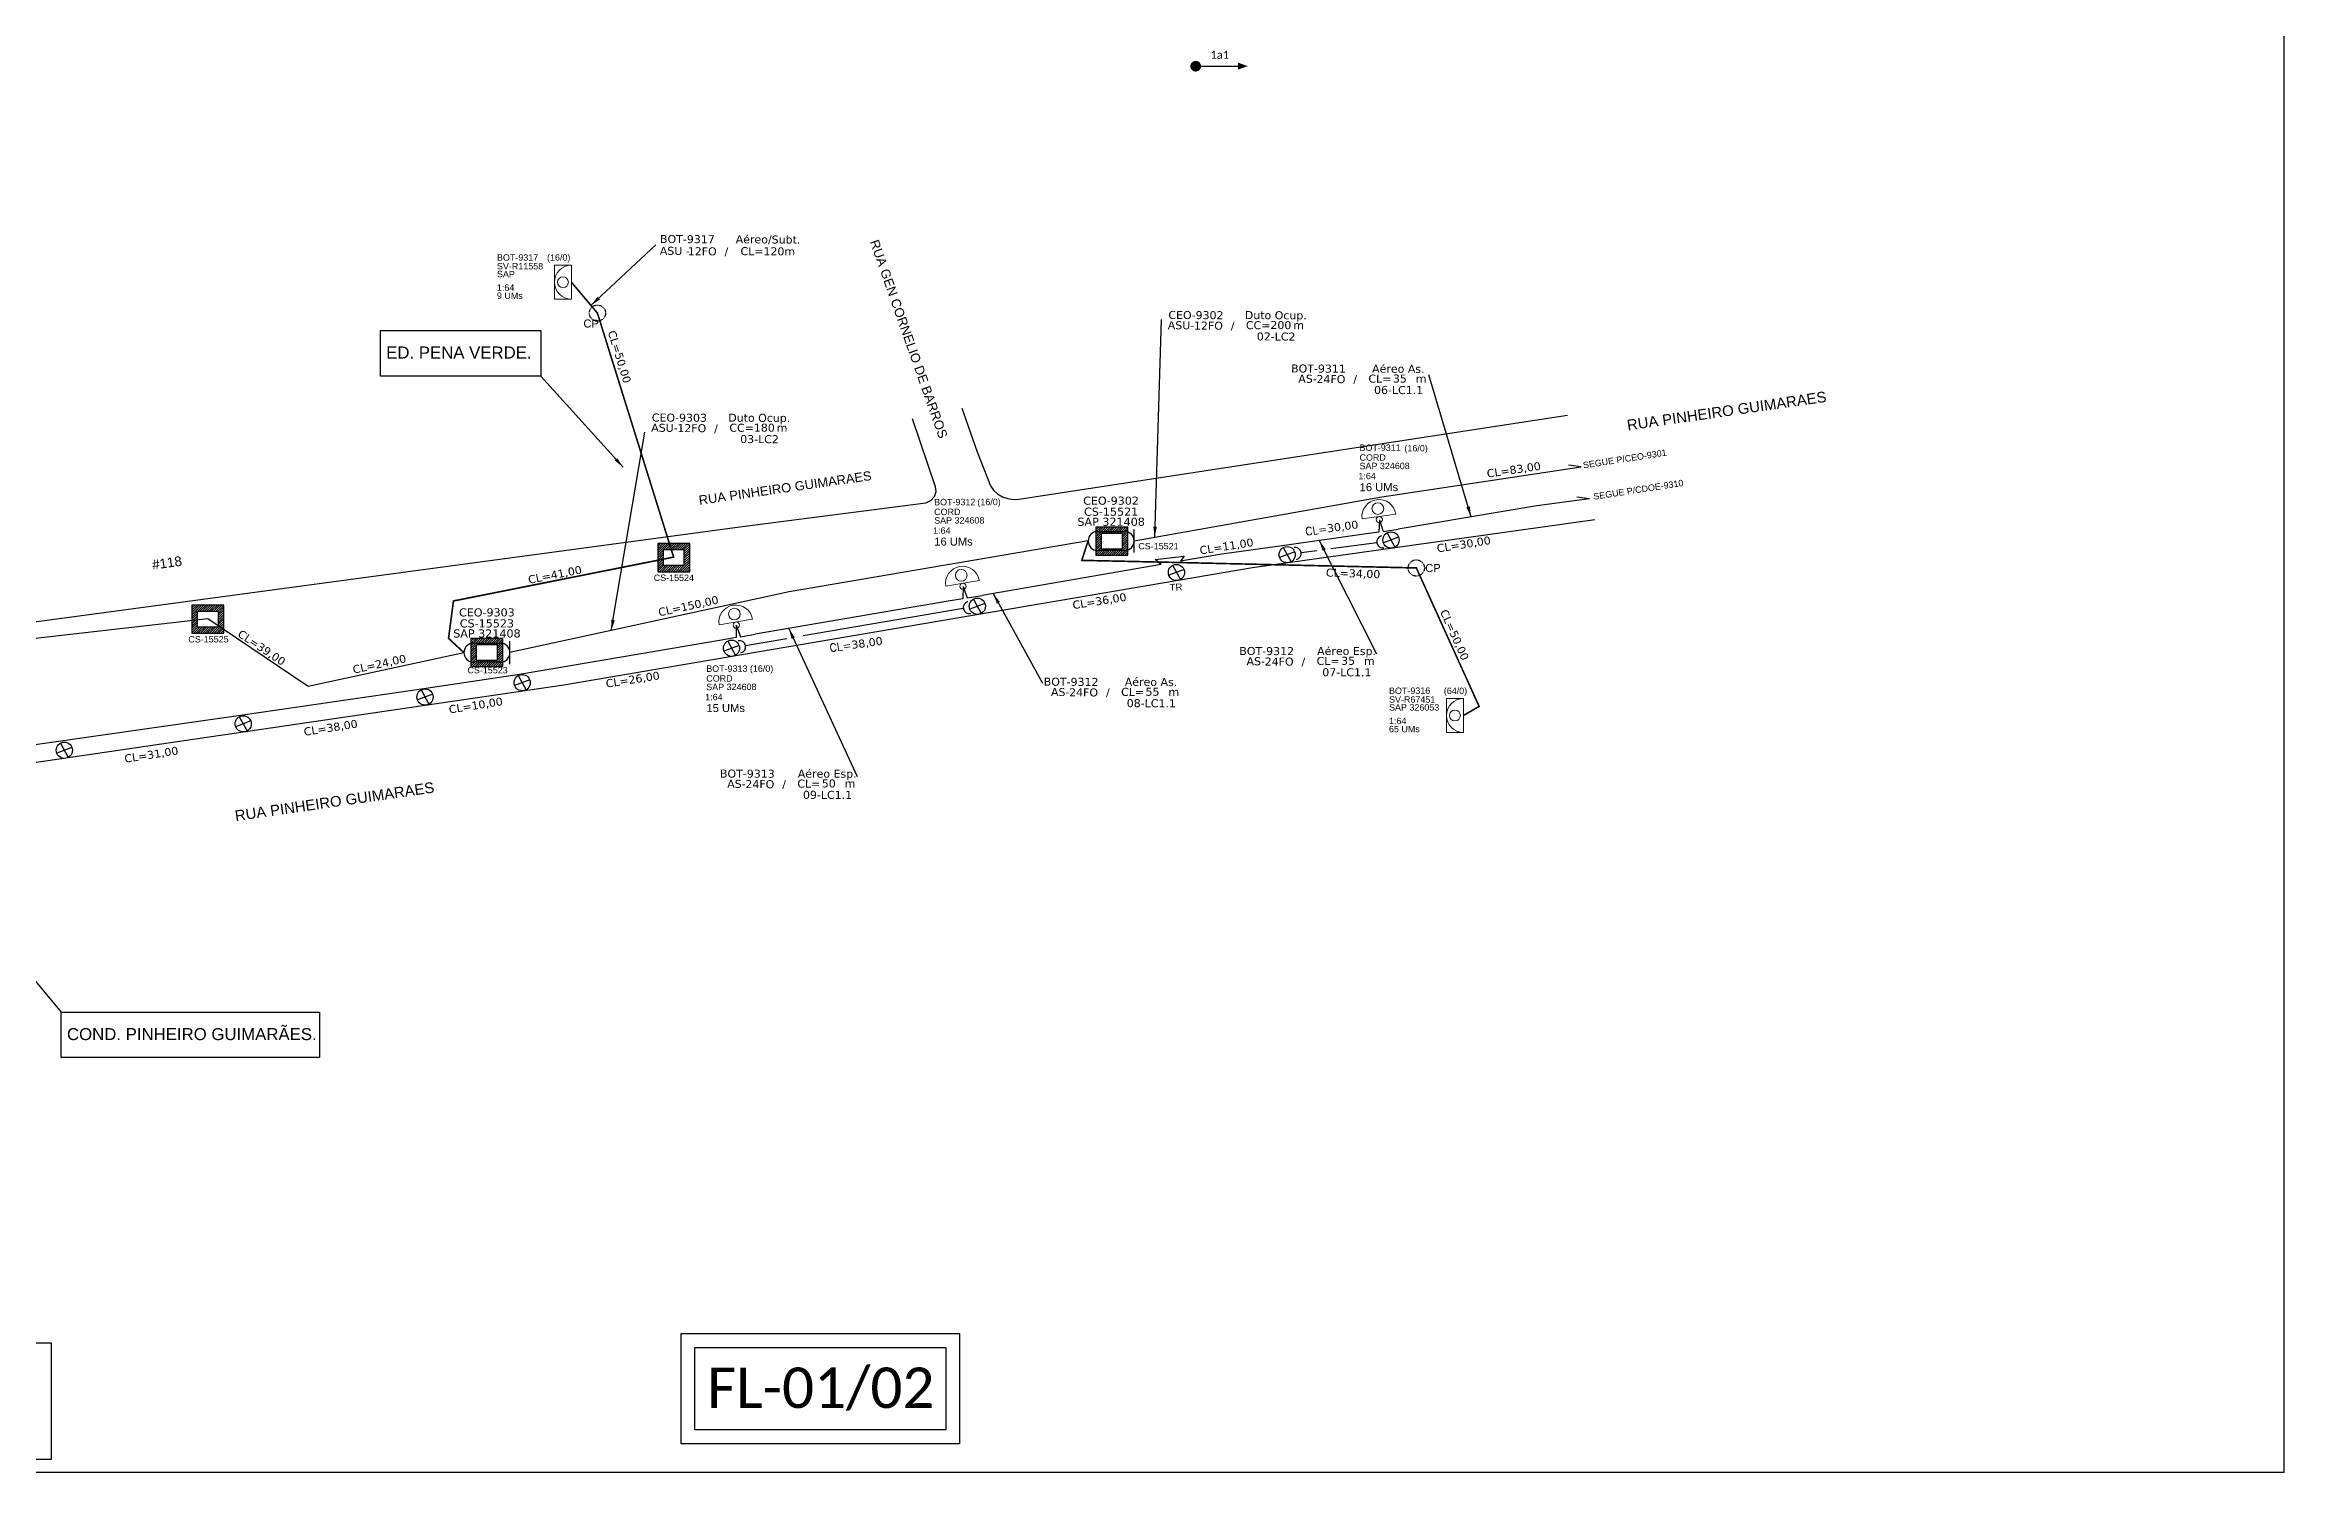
# Model space of a CAD drawing. Extents: x -86 to 1625, y 705 to 1299.
# Drawn here: x 333 to 752.7, y 705 to 972.6 of the extents above; entities that cross this region are included whole.
import ezdxf
from ezdxf.enums import TextEntityAlignment as Align

# ---------------------------------------------------------------- set-up
doc = ezdxf.new("R2010")
doc.units = 0
doc.linetypes.add('PHANTOM2', pattern=[1.25, 0.625, -0.125, 0.125, -0.125, 0.125, -0.125])
for name, color, linetype in [('10.1-Caixas Subterrâneas', 5, 'Continuous'), ('10.4-Postes', 1, 'Continuous'), ('20.4-CEOS', 1, 'Continuous'), ('20.5-CEO', 1, 'Continuous'), ('CAP a instalar', 1, 'Continuous'), ('celulas gpon', 7, 'Continuous'), ('label_cabos', 7, 'Continuous'), ('OBS', 3, 'Continuous'), ('QUADRA', 7, 'Continuous'), ('SETA', 7, 'Continuous'), ('surveys legendas', 7, 'Continuous')]:
    doc.layers.add(name, color=color, linetype=linetype)
for name, color, linetype, lineweight in [("20.0-LEGENDA DOS CDO'S", 1, 'Continuous', 0), ('20.1-CDO_INTERIOR', 1, 'Continuous', 0), ('20.2-CDO_POSTE', 1, 'Continuous', 5), ('20.6-CORDOALHA_SUPORTE', 7, 'Continuous', 25), ('CORDOALHA_SUPORTE', 7, 'Continuous', 25), ('Segmento Logradouro Texto', 7, 'Continuous', 0)]:
    doc.layers.add(name, color=color, linetype=linetype, lineweight=lineweight)
doc.styles.add('ARIAL', font='arial.ttf')
doc.styles.add('DIGICADE', font='arial.ttf')
doc.styles.add('ROMANS', font='romans')
doc.styles.add('siredit', font='verdana.ttf')
doc.styles.get("Standard").update_dxf_attribs({"font": 'arial.ttf'})
doc.styles.add('WMF-Calibri0', font='calibri.ttf')
doc.linetypes.add('FENCELINE1', pattern='A,0.25,-0.1,[133,ltypeshp.shx,S=0.1,R=0,X=-0.1,Y=0],-0.1,1', length=1.45)
doc.dimstyles.new('CC', dxfattribs={"dimtxt": 1, "dimasz": 2, "dimexe": 0.18, "dimexo": 0.0625, "dimgap": 0.09, "dimtad": 0, "dimdec": 0, "dimrnd": 1, "dimzin": 0, "dimdsep": 46, "dimtxsty": 'siredit', "dimblk": 'NONE', "dimcen": 0, "dimse1": 1, "dimse2": 1, "dimsd1": 1, "dimsd2": 1, "dimclrt": 7, "dimadec": 0, "dimazin": 0, "dimtfac": 1, "dimtdec": 0, "dimtofl": 0, "dimtmove": 0, "dimatfit": 3, "dimfxl": 0, "dimtolj": 1, "dimtzin": 0, "dimarcsym": 0})
doc.dimstyles.new('CL', dxfattribs={"dimtxt": 1, "dimasz": 2, "dimexe": 0.18, "dimexo": 0.0625, "dimgap": 0.09, "dimtad": 0, "dimdec": 0, "dimrnd": 1, "dimzin": 0, "dimdsep": 46, "dimtxsty": 'siredit', "dimblk": 'NONE', "dimcen": 0, "dimse1": 1, "dimse2": 1, "dimsd1": 1, "dimsd2": 1, "dimclrt": 7, "dimadec": 0, "dimazin": 0, "dimtfac": 1, "dimtdec": 0, "dimtofl": 0, "dimtmove": 0, "dimatfit": 3, "dimfxl": 0, "dimtolj": 1, "dimtzin": 0, "dimarcsym": 0})

# ---------------------------------------------------------------- blocks, each defined once
blk = doc.blocks.new('_None')
blk = doc.blocks.new('*X58')
at = {"color": 0, "linetype": 'Continuous'}
for p, q in [((-1.25, 0.34099), (-0.49099, 1.1)), ((-1.25, 0.517767), (-0.667767, 1.1)), ((-1.25, 0.694544), (-0.844544, 1.1)), ((-1.25, 0.87132), (-1.02132, 1.1)), ((-1.25, 1.048097), (-1.198097, 1.1)), ((-1.25, 0.164214), (-0.8035, 0.610714)), ((-1.25, -0.012563), (-0.8035, 0.433937)), ((-1.25, -0.18934), (-0.8035, 0.25716)), ((-1.25, -0.366117), (-0.8035, 0.080383)), ((-0.789214, 0.625), (-0.314214, 1.1)), ((-0.612437, 0.625), (-0.137437, 1.1)), ((-0.43566, 0.625), (0.03934, 1.1)), ((-0.258883, 0.625), (0.216117, 1.1)), ((-0.082107, 0.625), (0.392893, 1.1)), ((0.09467, 0.625), (0.56967, 1.1)), ((0.271447, 0.625), (0.746447, 1.1)), ((0.448223, 0.625), (0.923223, 1.1)), ((0.625, 0.625), (1.1, 1.1)), ((0.801777, 0.625), (1.25, 1.073223)), ((0.8035, 0.449947), (1.25, 0.896447)), ((0.8035, 0.27317), (1.25, 0.71967)), ((0.8035, 0.096393), (1.25, 0.542893)), ((0.8035, -0.080383), (1.25, 0.366117)), ((0.8035, -0.25716), (1.25, 0.18934)), ((0.8035, -0.433937), (1.25, 0.012563)), ((-1.25, -0.542893), (-0.8035, -0.096393)), ((-1.25, -0.71967), (-0.8035, -0.27317)), ((-1.25, -0.896447), (-0.8035, -0.449947)), ((-1.25, -1.073223), (-0.801777, -0.625)), ((-1.1, -1.1), (-0.625, -0.625)), ((-0.923223, -1.1), (-0.448223, -0.625)), ((-0.746447, -1.1), (-0.271447, -0.625)), ((-0.56967, -1.1), (-0.09467, -0.625)), ((-0.392893, -1.1), (0.082107, -0.625)), ((-0.216117, -1.1), (0.258883, -0.625)), ((-0.03934, -1.1), (0.43566, -0.625)), ((0.137437, -1.1), (0.612437, -0.625)), ((0.314214, -1.1), (0.789214, -0.625)), ((0.49099, -1.1), (1.25, -0.34099)), ((0.667767, -1.1), (1.25, -0.517767)), ((0.8035, -0.610714), (1.25, -0.164214)), ((0.844544, -1.1), (1.25, -0.694544)), ((1.02132, -1.1), (1.25, -0.87132)), ((1.198097, -1.1), (1.25, -1.048097))]:
    blk.add_line(p, q, dxfattribs=at)

msp = doc.modelspace()

# ---------------------------------------------------------------- linework, layer by layer
msp.add_lwpolyline([(-85.84, 705.02), (752.73, 705.02), (752.73, 1299.02), (-85.84, 1299.02), (-85.84, 705.02)])
at = {"color": 7, "const_width": 1}
msp.add_lwpolyline([(548.22, 968.58, 1), (549.22, 968.58, 1)], format="xyb", close=True, dxfattribs=at)
at = {"color": 1}
for points in [[(452.26, 731.02), (504.48, 731.02), (504.48, 710.36), (452.26, 710.36)], [(454.87, 728.41), (501.87, 728.41), (501.87, 712.97), (454.87, 712.97)]]:
    msp.add_lwpolyline(points, close=True, dxfattribs=at)
at = {"color": 7}
msp.add_lwpolyline([(-82.03, 729.3), (334.24, 729.3), (334.24, 707.42), (-82.03, 707.42)], close=True, dxfattribs=at)
at = {"layer": '10.1-Caixas Subterrâneas', "color": 30, "linetype": 'Continuous'}
for p, q in [((530, 882.19), (530, 876.92)), ((536, 882.19), (530, 882.19)), ((536, 876.92), (536, 882.19)), ((447.88, 879.11), (447.88, 873.83)), ((453.88, 879.11), (447.88, 879.11)), ((448.95, 877.97), (448.95, 877.97)), ((448.95, 874.97), (448.95, 877.97)), ((448.95, 877.97), (452.81, 877.97)), ((452.81, 877.97), (452.81, 874.97)), ((453.88, 873.83), (453.88, 879.11)), ((531.07, 881.05), (531.07, 881.05)), ((531.07, 878.06), (531.07, 881.05)), ((531.07, 881.05), (534.93, 881.05)), ((534.93, 878.06), (531.07, 878.06)), ((534.93, 881.05), (534.93, 878.06)), ((447.88, 873.83), (453.88, 873.83)), ((452.81, 874.97), (448.95, 874.97)), ((530, 876.92), (536, 876.92)), ((360.57, 867.57), (360.57, 862.3)), ((366.56, 867.57), (360.57, 867.57)), ((361.64, 866.44), (361.64, 866.44)), ((361.64, 863.44), (361.64, 866.44)), ((361.64, 866.44), (365.49, 866.44)), ((365.49, 866.44), (365.49, 863.44)), ((366.56, 862.3), (366.56, 867.57)), ((360.57, 862.3), (366.56, 862.3)), ((365.49, 863.44), (361.64, 863.44)), ((412.88, 861.33), (412.88, 856.06)), ((418.87, 861.33), (412.88, 861.33)), ((418.87, 856.06), (418.87, 861.33)), ((413.95, 860.19), (413.95, 860.19)), ((413.95, 857.19), (413.95, 860.19)), ((413.95, 860.19), (417.8, 860.19)), ((417.8, 857.19), (413.95, 857.19)), ((417.8, 860.19), (417.8, 857.19)), ((412.88, 856.06), (418.87, 856.06))]:
    msp.add_line(p, q, dxfattribs=at)
at = {"layer": '10.1-Caixas Subterrâneas', "linetype": 'PHANTOM2'}
for centre in [(436.59, 922.3), (590.07, 874.53)]:
    msp.add_circle(centre, 1.52, dxfattribs=at)
at = {"layer": '10.4-Postes', "color": 10}
for points in [[(567.29, 877.55), (564.43, 876.48)], [(565.13, 878.35), (566.59, 875.68)], [(586.75, 880.3), (583.89, 879.23)], [(584.59, 881.1), (586.05, 878.43)], [(546.54, 874.21), (543.68, 873.15)], [(544.38, 875.02), (545.84, 872.34)], [(509.22, 867.89), (506.36, 866.82)], [(507.06, 868.69), (508.52, 866.02)], [(461, 860.82), (462.45, 858.14)], [(463.15, 860.01), (460.3, 858.95)], [(423.91, 853.55), (421.05, 852.49)], [(421.75, 854.36), (423.21, 851.68)], [(405.71, 850.87), (402.85, 849.8)], [(403.55, 851.67), (405.01, 849)], [(371.63, 845.84), (368.77, 844.77)], [(369.47, 846.64), (370.93, 843.97)], [(338.1, 840.89), (335.25, 839.83)], [(335.95, 841.7), (337.4, 839.02)]]:
    msp.add_lwpolyline(points, dxfattribs=at)
for centre in [(565.86, 877.02), (585.32, 879.77), (545.11, 873.68), (507.79, 867.35), (461.72, 859.48), (422.48, 853.02), (404.28, 850.33), (370.2, 845.31), (336.67, 840.36)]:
    msp.add_circle(centre, 1.52, dxfattribs=at)
at = {"layer": '20.1-CDO_INTERIOR', "color": 8, "lineweight": 18}
for points in [[(428.53, 924.91), (428.53, 931.28), (431.71, 931.28), (431.72, 924.91)], [(595.72, 843.68), (595.72, 850.06), (598.9, 850.06), (598.91, 843.68)]]:
    msp.add_lwpolyline(points, close=True, dxfattribs=at)
for centre in [(430.12, 928.09), (597.31, 846.87)]:
    msp.add_circle(centre, 1.02, dxfattribs=at)
for centre in [(431.72, 928.09), (598.9, 846.87)]:
    msp.add_arc(centre, 3.19, 90.0276, 270.0276, dxfattribs=at)
at = {"layer": '20.2-CDO_POSTE', "color": 7}
for p, q in [((586.22, 884.6), (579.91, 883.71)), ((579.91, 883.71), (586.22, 884.6)), ((508.16, 872.19), (501.88, 871.11)), ((501.88, 871.11), (508.16, 872.19)), ((465.66, 864.92), (459.38, 863.85)), ((459.38, 863.85), (465.66, 864.92))]:
    msp.add_line(p, q, dxfattribs=at)
for centre, radius in [((582.85, 885.66), 1.1), ((582.85, 885.66), 1.1), ((583.15, 883.57), 0.59), ((583.15, 883.57), 0.59), ((504.77, 873.14), 1.1), ((504.77, 873.14), 1.1), ((505.12, 871.07), 0.59), ((505.12, 871.07), 0.59), ((462.27, 865.88), 1.1), ((462.27, 865.88), 1.1), ((462.62, 863.81), 0.59), ((462.62, 863.81), 0.59)]:
    msp.add_circle(centre, radius, dxfattribs=at)
for centre, start, end in [((583.06, 884.16), 8.0431, 188.0431), ((583.06, 884.16), 8.0431, 188.0431), ((505.02, 871.65), 9.6998, 189.6998), ((505.02, 871.65), 9.6998, 189.6998), ((462.52, 864.39), 9.6998, 189.6998), ((462.52, 864.39), 9.6998, 189.6998)]:
    msp.add_arc(centre, 3.19, start, end, dxfattribs=at)
at = {"layer": '20.5-CEO', "color": 7}
for p, q in [((530.35, 881.39), (535.39, 881.39)), ((535.39, 877.8), (530.35, 877.8)), ((413.37, 860.44), (418.4, 860.44)), ((418.4, 856.85), (413.37, 856.85))]:
    msp.add_line(p, q, dxfattribs=at)
for points in [[(537.18, 877.43), (537.18, 881.76)], [(420.2, 856.48), (420.2, 860.81)]]:
    msp.add_lwpolyline(points, dxfattribs=at)
for centre, start, end in [((530.35, 879.59), 90, 270), ((535.39, 879.59), 270, 90), ((413.37, 858.65), 90, 270), ((418.4, 858.65), 270, 90)]:
    msp.add_arc(centre, 1.79, start, end, dxfattribs=at)
at = {"layer": 'CAP a instalar', "color": 7, "linetype": 'FENCELINE1', "ltscale": 5}
for p, q in [((583.6, 887.89), (620.94, 893.49)), ((620.94, 893.49), (618.57, 893.8)), ((537.18, 879.59), (583.6, 887.89)), ((612.67, 886.15), (586.64, 881.77)), ((622.5, 887.51), (612.67, 886.15)), ((622.5, 887.51), (620.14, 887.82)), ((583.15, 883.57), (583.06, 881.26)), ((583.15, 883.57), (583.87, 881.38)), ((583.87, 881.38), (586.64, 881.77)), ((564.91, 878.7), (553.62, 877.1)), ((580.29, 880.87), (564.91, 878.7)), ((583.06, 881.26), (580.29, 880.87)), ((542.26, 875.15), (508.67, 869.37)), ((541.12, 876.13), (546.55, 876.72)), ((542.26, 875.15), (541.12, 876.13)), ((553.62, 877.1), (545.86, 875.77)), ((546.55, 876.72), (545.86, 875.77)), ((505.12, 871.07), (505.1, 868.76)), ((505.12, 871.07), (505.91, 868.9)), ((505.91, 868.9), (508.67, 869.37)), ((502.34, 868.29), (466.17, 862.1)), ((505.1, 868.76), (502.34, 868.29)), ((459.84, 861.02), (422.01, 854.55)), ((462.6, 861.49), (459.84, 861.02)), ((462.62, 863.81), (462.6, 861.49)), ((462.62, 863.81), (463.41, 861.63)), ((463.41, 861.63), (466.17, 862.1)), ((422.01, 854.55), (404.05, 851.84)), ((404.05, 851.84), (369.7, 846.89)), ((369.7, 846.89), (336.43, 842.1)), ((336.43, 842.1), (286.86, 835.14))]:
    msp.add_line(p, q, dxfattribs=at)
at = {"layer": 'CAP a instalar', "color": 7, "ltscale": 5}
for p, q in [((528.56, 879.59), (472.52, 870.08)), ((472.52, 870.08), (420.2, 858.65)), ((275.75, 855.12), (363.55, 865.03)), ((275.75, 855.12), (363.55, 865.03)), ((363.55, 865.03), (382.39, 852.38)), ((382.39, 852.38), (411.57, 858.65))]:
    msp.add_line(p, q, dxfattribs=at)
at = {"layer": 'CAP a instalar', "color": 8, "ltscale": 5, "const_width": 0.3}
for points in [[(411.57, 858.65), (408.68, 861.33), (409.61, 868.34), (450.87, 876.56), (436.59, 922.3), (431.72, 928.09)], [(537.48, 875.73), (527.36, 875.95), (528.56, 879.59)], [(537.48, 875.73), (590.07, 874.53), (601.84, 848.57), (598.9, 846.87)]]:
    msp.add_lwpolyline(points, dxfattribs=at)
at = {"layer": 'CORDOALHA_SUPORTE'}
for p, q in [((571.43, 877.75), (568.5, 877.37)), ((582.65, 879.21), (574.02, 878.09)), ((505.16, 866.91), (475.16, 861.78)), ((472.07, 861.25), (464.35, 859.94))]:
    msp.add_line(p, q, dxfattribs=at)
for centre, start, end in [((567.37, 877.22), 281.1883, 101.1883), ((583.77, 879.43), 101.1883, 281.1883), ((506.29, 867.1), 103.4297, 283.4297), ((463.22, 859.74), 283.4297, 103.4297)]:
    msp.add_arc(centre, 1.14, start, end, dxfattribs=at)
at = {"layer": 'OBS', "color": 3}
for points in [[(395.92, 919.02), (425.98, 919.02), (425.98, 910.5), (395.92, 910.5)], [(336.08, 791.25), (384.47, 791.25), (384.47, 782.74), (336.08, 782.74)]]:
    msp.add_lwpolyline(points, close=True, dxfattribs=at)
at = {"layer": 'QUADRA', "color": 4}
for points in [[(274.35, 927.62), (265.89, 925.38), (186.43, 911.96), (185.63, 911.34), (185.15, 910.45), (185.11, 909.48), (186.26, 903.05), (189.89, 885.37), (190.49, 884.58), (191.21, 884.13), (228.11, 868.9), (239.61, 864.89), (251.5, 862.01), (258.86, 860.82), (276.65, 859.48), (294.5, 859.87), (303.63, 860.74), (464.21, 882.37), (498.16, 886.76), (499.1, 887.18), (499.79, 887.92), (500.08, 888.86), (499.97, 889.74), (495.65, 902.49)], [(274.35, 927.62), (265.89, 925.38), (186.43, 911.96), (185.63, 911.34), (185.15, 910.45), (185.11, 909.48), (186.26, 903.05), (189.89, 885.37), (190.49, 884.58), (191.21, 884.13), (228.11, 868.9), (239.61, 864.89), (251.5, 862.01), (258.86, 860.82), (276.65, 859.48), (294.5, 859.87), (303.63, 860.74), (464.21, 882.37), (498.16, 886.76), (499.1, 887.18), (499.79, 887.92), (500.08, 888.86), (499.97, 889.74), (495.65, 902.49)], [(504.88, 904.46), (507.75, 896.29), (510.25, 889.92), (510.84, 889.1), (511.59, 888.4), (512.49, 887.88), (513.48, 887.53), (514.53, 887.39), (515.59, 887.45), (618.4, 903.17)], [(504.88, 904.46), (507.75, 896.29), (510.25, 889.92), (510.84, 889.1), (511.59, 888.4), (512.49, 887.88), (513.48, 887.53), (514.53, 887.39), (515.59, 887.45), (618.4, 903.17)], [(623.54, 883.54), (559.34, 874.56), (430.27, 852.58), (309.21, 834.78), (298.25, 833.54), (283.42, 831.49), (266.24, 830.48), (255.46, 830.36), (245.54, 831.33), (237.66, 832.58), (232.69, 833.34), (224.52, 834.86), (215.16, 837.46), (201.98, 842.7), (188.78, 849.57), (168.53, 860.4), (155.85, 868.03), (141.33, 875.83), (134.02, 878.86), (126, 881.77), (117.46, 884.77), (110.08, 887.01), (93.67, 890.28), (90.55, 890.59)], [(623.54, 883.54), (559.34, 874.56), (430.27, 852.58), (309.21, 834.78), (298.25, 833.54), (283.42, 831.49), (266.24, 830.48), (255.46, 830.36), (245.54, 831.33), (237.66, 832.58), (232.69, 833.34), (224.52, 834.86), (215.16, 837.46), (201.98, 842.7), (188.78, 849.57), (168.53, 860.4), (155.85, 868.03), (141.33, 875.83), (134.02, 878.86), (126, 881.77), (117.46, 884.77), (110.08, 887.01), (93.67, 890.28), (90.55, 890.59)]]:
    msp.add_lwpolyline(points, dxfattribs=at)
at = {"layer": 'SETA', "color": 7}
msp.add_lwpolyline([(548.72, 968.58), (557.32, 968.58)], dxfattribs=at)
msp.add_solid([(556.63, 969.26), (558.46, 968.6), (556.63, 967.93)], dxfattribs=at)

# ---------------------------------------------------------------- block references
at = {"layer": '10.1-Caixas Subterrâneas', "color": 30, "linetype": 'Continuous', "xscale": 2.398406657333687, "yscale": 2.398406657333687, "zscale": 4.796813314667373}
for p, rotation in [((533, 879.56), 180.0000000000628), ((450.88, 876.47), 180.0000000000629), ((363.57, 864.94), 180.0000000000629), ((415.87, 858.69), 180.0000000000629)]:
    msp.add_blockref('*X58', p, dxfattribs=dict(at, rotation=rotation))

# ---------------------------------------------------------------- texts
at = {"style": 'ARIAL'}
for s, p in [('SEGUE P/CEO-9301', (621.4, 893.17)), ('SEGUE P/CDOE-9310', (623.35, 887.3))]:
    msp.add_text(s, height=1.2, rotation=8.8444, dxfattribs=at).set_placement(p)
at = {"color": 1, "style": 'ARIAL'}
msp.add_text('TR', height=1.296, rotation=2.9273, dxfattribs=at).set_placement((543.85, 870.22))
at = {"color": 1, "style": 'WMF-Calibri0'}
msp.add_text('FL-01/02', height=7.59, dxfattribs=at).set_placement((457.17, 717.06))
at = {"color": 7, "insert": (553.22, 970.71), "char_height": 1.5, "width": 25.3588, "attachment_point": 5}
msp.add_mtext('\\fCalibri|b0|i0|c0|p34;1a1', dxfattribs=at)
at = {"layer": '10.1-Caixas Subterrâneas'}
for p in [(433.96, 919.6), (591.73, 873.77)]:
    msp.add_text('CP', height=1.5, dxfattribs=at).set_placement(p)
at = {"layer": '10.1-Caixas Subterrâneas', "color": 30, "style": 'ARIAL'}
for s, p in [('CS-15521', (537.96, 878.01)), ('CS-15524', (447.14, 872.09)), ('CS-15525', (359.92, 860.56)), ('CS-15523', (412.23, 854.76))]:
    msp.add_text(s, height=1.2, dxfattribs=at).set_placement(p)
at = {"layer": "20.0-LEGENDA DOS CDO'S", "color": 8, "style": 'ARIAL'}
for s, rotation, p in [('BOT-9317', 359.9724, (417.76, 932.13)), ('SV-R11558 ', 359.9724, (417.76, 930.49)), ('SAP', 359.9724, (417.76, 929.02)), ('1:64', 359.9724, (417.75, 926.48)), ('9 UMs', 359.9724, (417.75, 924.96)), ('BOT-9316', 0.118, (584.95, 850.91)), ('SAP 326053', 359.9724, (584.95, 847.79)), ('SV-R67451 ', 359.9724, (584.95, 849.27)), ('65 UMs', 359.9724, (584.94, 843.73)), ('1:64', 359.9724, (584.94, 845.25))]:
    msp.add_text(s, height=1.2, rotation=rotation, dxfattribs=at).set_placement(p)
for s, p in [('(16/0)', (429.33, 932.13)), ('(64/0)', (597.41, 850.9))]:
    msp.add_text(s, height=1.2, rotation=359.9724, dxfattribs=at).set_placement(p, align=Align.CENTER)
at = {"layer": "20.0-LEGENDA DOS CDO'S", "color": 7, "style": 'ARIAL'}
for s, height, p in [('SAP 324608', 1.2, (579.42, 893.04)), ('CORD', 1.2, (579.42, 894.63)), ('BOT-9311', 1.2, (579.41, 896.47)), ('1:64', 1.2, (579.21, 891.15)), ('16 UMs', 1.5, (579.44, 888.92)), ('CORD', 1.2, (499.7, 884.43)), ('BOT-9312', 1.2, (499.69, 886.27)), ('1:64', 1.2, (499.5, 880.94)), ('SAP 324608', 1.2, (499.7, 882.84)), ('16 UMs', 1.5, (499.72, 878.72)), ('BOT-9313', 1.2, (456.99, 855.05)), ('CORD', 1.2, (456.99, 853.21)), ('SAP 324608', 1.2, (456.99, 851.62)), ('1:64', 1.2, (456.79, 849.73)), ('15 UMs', 1.5, (457.02, 847.51))]:
    msp.add_text(s, height=height, rotation=0.118, dxfattribs=at).set_placement(p)
for p in [(590.03, 896.37), (509.99, 886.29), (467.36, 855.07)]:
    msp.add_text('(16/0)', height=1.2, rotation=0.118, dxfattribs=at).set_placement(p, align=Align.CENTER)
at = {"layer": '20.4-CEOS', "color": 7, "style": 'siredit'}
for s, p in [('CEO-9302', (532.85, 887.9)), ('CEO-9303', (415.87, 866.96))]:
    msp.add_text(s, height=1.515, dxfattribs=at).set_placement(p, align=Align.TOP_CENTER)
at = {"layer": '20.5-CEO', "color": 7, "style": 'siredit'}
for s, p in [('CS-15521', (532.87, 885.84)), ('SAP 321408', (532.87, 883.95)), ('CS-15523', (415.88, 864.9)), ('SAP 321408', (415.88, 863.01))]:
    msp.add_text(s, height=1.521, dxfattribs=at).set_placement(p, align=Align.TOP_CENTER)
at = {"layer": '20.6-CORDOALHA_SUPORTE', "color": 0, "style": 'ROMANS'}
for p in [(573.44, 881.18), (484.29, 859.35)]:
    msp.add_text('CL=', height=1.5, rotation=8.0879, dxfattribs=at).set_placement(p, align=Align.RIGHT)
at = {"layer": '20.6-CORDOALHA_SUPORTE', "color": 0, "style": 'siredit'}
for s, p in [('30,00', (573.44, 881.18)), ('38,00', (484.29, 859.35))]:
    msp.add_text(s, height=1.5, rotation=7.7779, dxfattribs=at).set_placement(p)
at = {"layer": 'celulas gpon', "style": 'siredit'}
for s, rotation, p in [('CL=50,00', 287.2059, (438.51, 918.76)), ('CL=83,00', 8.4912, (603.39, 891.45)), ('CL=11,00', 9.0021, (549.57, 877.05)), ('CL=30,00', 9.0021, (594.03, 877.43)), ('CL=41,00', 11.1362, (423.76, 871.55)), ('CL=34,00', 358.1171, (573.1, 872.93)), ('CL=150,00', 12.3046, (448.17, 865.44)), ('CL=36,00', 9.0021, (525.76, 866.8)), ('CL=50,00', 294.1011, (594.47, 866.34)), ('CL=39,00', 326.1796, (369.02, 861.81)), ('CL=24,00', 12.3862, (390.9, 854.7)), ('CL=26,00', 9.0368, (438.28, 852.08)), ('CL=10,00', 9.0368, (408.86, 847.24)), ('CL=38,00', 9.0368, (381.67, 843.05)), ('CL=31,00', 9.0368, (348.06, 838))]:
    msp.add_text(s, height=1.5, rotation=rotation, dxfattribs=at).set_placement(p)
at = {"layer": 'label_cabos', "color": 0, "style": 'siredit'}
for s, p in [('BOT-9317', (453.45, 936.17)), ('Aéreo/Subt.', (468.56, 936.11)), ('ASU -', (451.09, 933.96)), ('12FO', (456.23, 933.89)), ('/', (460.77, 933.89)), ('CL=120m', (468.52, 933.89)), ('ASU-', (545.96, 920.02)), ('CEO-9302', (548.77, 921.93)), ('12FO', (551.1, 919.95)), ('/', (555.64, 919.95)), ('Duto Ocup.', (563.73, 921.9)), ('CC=', (560.43, 920.03)), ('m', (568.01, 920.03)), ('02-LC2', (563.79, 917.91)), ('CEO-9303', (451.95, 902.7)), ('Duto Ocup.', (466.92, 902.67)), ('ASU-', (449.15, 900.8)), ('12FO', (454.28, 900.73)), ('/', (458.82, 900.73)), ('CC=', (463.62, 900.81)), ('03-LC2', (466.97, 898.68)), ('m', (471.2, 900.81))]:
    msp.add_text(s, height=1.5, rotation=359.69, dxfattribs=at).set_placement(p, align=Align.MIDDLE_CENTER)
for s, p in [('200', (562.71, 919.32)), ('180', (465.9, 900.09))]:
    msp.add_text(s, height=1.5, rotation=359.69, dxfattribs=at).set_placement(p)
at = {"layer": 'label_cabos', "style": 'siredit'}
for s, rotation, p in [('BOT-9311', 359.69, (571.73, 911.9)), ('CL=', 359.69, (583.24, 910.01)), ('Aéreo As.', 359.69, (586.69, 911.87)), ('AS-', 359.69, (569.67, 910)), ('24FO', 359.69, (574.06, 909.93)), ('/', 359.69, (578.6, 909.93)), ('06-LC1.1', 359.69, (586.75, 907.88)), ('m', 359.69, (590.97, 910.01)), ('BOT-9312', 359.8216, (562.02, 858.95)), ('AS-', 359.8216, (559.97, 857.04)), ('24FO', 359.8216, (564.36, 856.98)), ('/', 359.8216, (568.9, 856.99)), ('Aéreo Esp.', 359.8216, (576.99, 858.96)), ('CL=', 359.8216, (573.54, 857.09)), ('m', 359.8216, (581.27, 857.1)), ('BOT-9312', 359.69, (525.37, 853.19)), ('AS-', 359.69, (523.32, 851.28)), ('CL=', 359.69, (536.89, 851.29)), ('Aéreo As.', 359.69, (540.34, 853.16)), ('07-LC1.1', 359.8216, (577.05, 854.97)), ('24FO', 359.69, (527.7, 851.21)), ('/', 359.69, (532.25, 851.21)), ('08-LC1.1', 359.69, (540.4, 849.17)), ('m', 359.69, (544.62, 851.29)), ('BOT-9313', 359.8216, (464.69, 835.97)), ('Aéreo Esp.', 359.8216, (479.66, 835.97)), ('AS-', 359.8216, (462.64, 834.06)), ('24FO', 359.8216, (467.03, 834)), ('/', 359.8216, (471.57, 834.01)), ('CL=', 359.8216, (476.21, 834.1)), ('09-LC1.1', 359.8216, (479.72, 831.99)), ('m', 359.8216, (483.94, 834.12))]:
    msp.add_text(s, height=1.5, rotation=rotation, dxfattribs=at).set_placement(p, align=Align.MIDDLE_CENTER)
for s, rotation, p in [('35', 359.69, (585.67, 909.29)), ('35', 359.8216, (575.97, 856.38)), ('55', 359.69, (539.32, 850.58)), ('50', 359.8216, (478.64, 833.39))]:
    msp.add_text(s, height=1.5, rotation=rotation, dxfattribs=at).set_placement(p)
at = {"layer": 'OBS', "color": 0, "char_height": 2.25, "width": 110.3625, "attachment_point": 1, "style": 'ARIAL'}
for s, insert in [('\\C3;ED. PENA VERDE.', (397, 916.04)), ('\\C3;COND. PINHEIRO GUIMARÃES.', (337.17, 788.27))]:
    msp.add_mtext(s, dxfattribs=dict(at, insert=insert))
at = {"layer": 'Segmento Logradouro Texto', "color": 5, "linetype": 'Continuous', "attachment_point": 1, "style": 'DIGICADE'}
for s, insert, char_height, width, rotation in [('\\fArial|b0|i0|c0|p34;\\W1.0000000000;\\T1.0000000000;\\o\\lRUA GEN CORNELIO DE BARROS', (489.26, 936.26), 1.7325, 39.7518, 289.3704), ('RUA PINHEIRO GUIMARAES', (629.42, 902.27), 2, 52.7389, 8.2179), ('\\fArial|b0|i0|c0|p34;\\W1.0000000000;\\T1.0000000000;\\o\\lRUA PINHEIRO GUIMARAES', (455.47, 888.06), 1.7325, 33.1609, 8.2179), ('RUA PINHEIRO GUIMARAES', (368.51, 829.04), 2, 52.7389, 8.2179)]:
    msp.add_mtext(s, dxfattribs=dict(at, insert=insert, char_height=char_height, width=width, rotation=rotation))
at = {"layer": 'surveys legendas', "style": 'ARIAL'}
msp.add_text('#118', height=1.813, rotation=8.1251, dxfattribs=at).set_placement((353.25, 874.19))

# ---------------------------------------------------------------- leaders
at = {"layer": 'label_cabos'}
for points in [[(435.38, 923.74), (447.53, 935.1)], [(541.04, 880.28), (542.28, 921.13)], [(600.34, 884.07), (592.39, 910.75)], [(439.18, 862.8), (445.46, 899.99)], [(571.88, 879.68), (582.59, 858.42)], [(510.78, 869.73), (520.03, 852.96)], [(472.45, 863.18), (485.26, 835.44)]]:
    msp.add_leader(points, dimstyle='CC', override={"dimgap": 0.09, "dimtad": 0}, dxfattribs=at)
at = {"layer": 'OBS', "color": 3}
for points in [[(441.41, 893.41), (425.98, 910.5)], [(323.72, 806.08), (336.08, 791.25)]]:
    msp.add_leader(points, dimstyle='CL', override={"dimgap": 0.09, "dimtad": 0}, dxfattribs=at)

doc.saveas('drawing.dxf')
